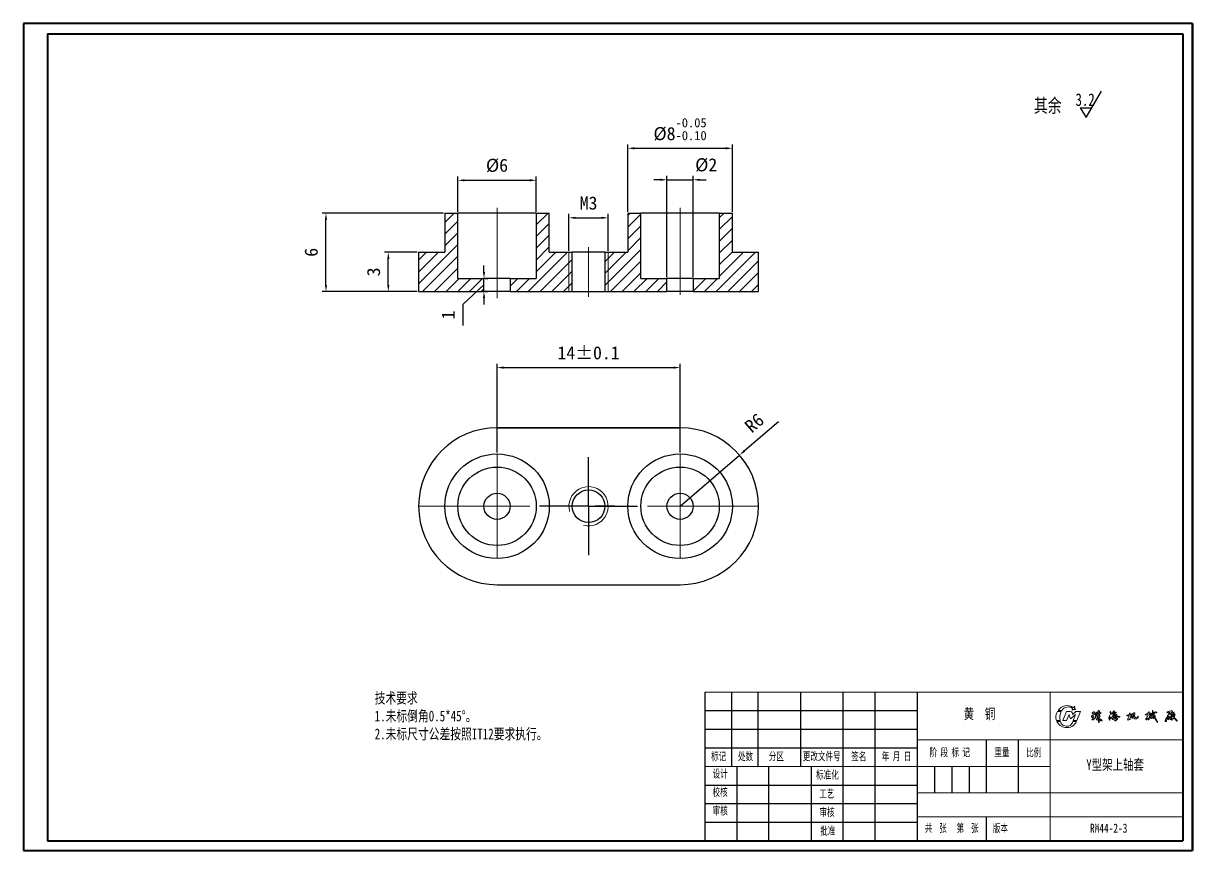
# Model space of a CAD drawing. Header units: millimetres. Extents: x 33 to 1331, y -985 to 193.
# Drawn here: x 1241.2 to 1330.6, y -985.2 to -922 of the extents above; entities that cross this region are included whole.
import ezdxf

# ---------------------------------------------------------------- set-up
doc = ezdxf.new("R2010")
doc.units = ezdxf.units.MM
doc.linetypes.add('ACAD_ISO04W100', pattern=[30, 24, -3, 0, -3])
doc.linetypes.add('CENTERX2', pattern=[20.32, 12.7, -2.54, 2.54, -2.54])
for name, color, linetype in [('10', 7, 'Continuous'), ('5', 7, 'Continuous'), ('9', 7, 'Continuous')]:
    doc.layers.add(name, color=color, linetype=linetype)
doc.layers.add('中心线', color=6, linetype='ACAD_ISO04W100', lineweight=0)
doc.layers.add('尺寸线', color=100, linetype='Continuous', lineweight=5)
doc.styles.add('SLDTEXTSTYLE1', font='TXT', dxfattribs={"width": 0.7, "bigfont": 'bigfont'})
doc.dimstyles.new('ISO-25', dxfattribs={"dimtxt": 2.5, "dimasz": 2.5, "dimexe": 1.25, "dimexo": 0.625, "dimtad": 1, "dimtxsty": 'Standard', "dimcen": 2.5, "dimadec": 0, "dimazin": 0, "dimtfac": 1, "dimtmove": 0, "dimatfit": 3, "dimfxl": 1, "dimarcsym": 0})
pattern_1 = [(45, (1255.98636, -979.7478), (-0.449013, 0.449013), [])]

# ---------------------------------------------------------------- blocks, each defined once
blk = doc.blocks.new('SW_CENTERMARKSYMBOL_2')
at = {"layer": '10', "color": 0}
for p, q in [((0, 12.5), (0, 18.75)), ((0, 0), (0, 12.5)), ((-12.5, 0), (-18.75, 0)), ((0, 0), (-12.5, 0)), ((0, 0), (0, -12.5)), ((0, 0), (12.5, 0)), ((12.5, 0), (18.75, 0)), ((0, -12.5), (0, -18.75))]:
    blk.add_line(p, q, dxfattribs=at)
blk = doc.blocks.new('*D50')
at = {"layer": 'Defpoints', "color": 0, "transparency": 16777216}
for p in [(1280.408, -933.958), (1274.408, -936.466), (1280.408, -936.466)]:
    blk.add_point(p, dxfattribs=at)
at = {"layer": '尺寸线', "color": 0, "lineweight": -2, "transparency": 16777216}
for p, q in [((1274.408, -936.366), (1274.408, -933.658)), ((1280.408, -936.366), (1280.408, -933.658)), ((1274.908, -933.958), (1279.908, -933.958))]:
    blk.add_line(p, q, dxfattribs=at)
at = {"layer": '尺寸线', "color": 0, "transparency": 16777216}
for points in [[(1274.908, -933.875), (1274.908, -934.041), (1274.408, -933.958)], [(1279.908, -933.875), (1279.908, -934.041), (1280.408, -933.958)]]:
    blk.add_solid(points, dxfattribs=at)
at = {"layer": '尺寸线', "color": 0, "transparency": 16777216, "insert": (1277.408, -932.833), "char_height": 1, "attachment_point": 5}
blk.add_mtext('%%C6', dxfattribs=at)
blk = doc.blocks.new('*D52')
at = {"layer": 'Defpoints', "color": 0, "transparency": 16777216}
for p in [(1295.959, -954.976), (1291.408, -958.887)]:
    blk.add_point(p, dxfattribs=at)
at = {"layer": '尺寸线', "color": 0, "lineweight": -2, "transparency": 16777216}
for p, q in [((1298.929, -952.423), (1296.338, -954.65)), ((1291.408, -958.887), (1295.959, -954.976))]:
    blk.add_line(p, q, dxfattribs=at)
at = {"layer": '尺寸线', "color": 0, "transparency": 16777216}
blk.add_solid([(1296.284, -954.587), (1296.392, -954.713), (1295.959, -954.976)], dxfattribs=at)
at = {"layer": '尺寸线', "color": 0, "transparency": 16777216, "insert": (1297.09, -952.52), "char_height": 1, "attachment_point": 5, "rotation": 40.67593}
blk.add_mtext('R6', dxfattribs=at)
blk = doc.blocks.new('*D53')
at = {"layer": 'Defpoints', "color": 0, "transparency": 16777216}
for p in [(1292.408, -933.921), (1290.408, -941.466), (1292.408, -941.466)]:
    blk.add_point(p, dxfattribs=at)
at = {"layer": '尺寸线', "color": 0, "lineweight": -2, "transparency": 16777216}
for p, q in [((1290.408, -941.366), (1290.408, -933.621)), ((1292.408, -941.366), (1292.408, -933.621)), ((1289.908, -933.921), (1289.408, -933.921)), ((1290.408, -933.921), (1292.408, -933.921)), ((1292.908, -933.921), (1293.408, -933.921))]:
    blk.add_line(p, q, dxfattribs=at)
at = {"layer": '尺寸线', "color": 0, "transparency": 16777216}
for points in [[(1289.908, -933.838), (1289.908, -934.004), (1290.408, -933.921)], [(1292.908, -933.838), (1292.908, -934.004), (1292.408, -933.921)]]:
    blk.add_solid(points, dxfattribs=at)
at = {"layer": '尺寸线', "color": 0, "transparency": 16777216, "insert": (1293.408, -932.796), "char_height": 1, "attachment_point": 5}
blk.add_mtext('%%C2', dxfattribs=at)
blk = doc.blocks.new('*D54')
at = {"layer": 'Defpoints', "color": 0, "transparency": 16777216}
for p in [(1295.408, -931.512), (1287.408, -936.466), (1295.408, -936.466)]:
    blk.add_point(p, dxfattribs=at)
at = {"layer": '尺寸线', "color": 0, "lineweight": -2, "transparency": 16777216}
for p, q in [((1287.408, -936.366), (1287.408, -931.212)), ((1287.908, -931.512), (1294.908, -931.512)), ((1295.408, -936.366), (1295.408, -931.212))]:
    blk.add_line(p, q, dxfattribs=at)
at = {"layer": '尺寸线', "color": 0, "transparency": 16777216}
for points in [[(1287.908, -931.428), (1287.908, -931.595), (1287.408, -931.512)], [(1294.908, -931.428), (1294.908, -931.595), (1295.408, -931.512)]]:
    blk.add_solid(points, dxfattribs=at)
at = {"layer": '尺寸线', "color": 0, "transparency": 16777216, "insert": (1291.408, -930.07), "char_height": 1, "attachment_point": 5}
blk.add_mtext('%%C8{\\H0.7x;\\S-0.05^ -0.10;}', dxfattribs=at)
blk = doc.blocks.new('*D55')
at = {"layer": 'Defpoints', "color": 0, "transparency": 16777216}
for p in [(1264.322, -936.466), (1273.408, -936.466), (1271.408, -942.466)]:
    blk.add_point(p, dxfattribs=at)
at = {"layer": '尺寸线', "color": 0, "lineweight": -2, "transparency": 16777216}
for p, q in [((1273.308, -936.466), (1264.022, -936.466)), ((1264.322, -941.966), (1264.322, -936.966)), ((1271.308, -942.466), (1264.022, -942.466))]:
    blk.add_line(p, q, dxfattribs=at)
at = {"layer": '尺寸线', "color": 0, "transparency": 16777216}
for points in [[(1264.238, -936.966), (1264.405, -936.966), (1264.322, -936.466)], [(1264.238, -941.966), (1264.405, -941.966), (1264.322, -942.466)]]:
    blk.add_solid(points, dxfattribs=at)
at = {"layer": '尺寸线', "color": 0, "transparency": 16777216, "insert": (1263.197, -939.466), "char_height": 1, "attachment_point": 5, "rotation": 90}
blk.add_mtext('6', dxfattribs=at)
blk = doc.blocks.new('*D56')
at = {"layer": 'Defpoints', "color": 0, "transparency": 16777216}
for p in [(1269.092, -939.466), (1271.408, -939.466), (1271.408, -942.466)]:
    blk.add_point(p, dxfattribs=at)
at = {"layer": '尺寸线', "color": 0, "lineweight": -2, "transparency": 16777216}
for p, q in [((1271.308, -939.466), (1268.792, -939.466)), ((1269.092, -941.966), (1269.092, -939.966)), ((1271.308, -942.466), (1268.792, -942.466))]:
    blk.add_line(p, q, dxfattribs=at)
at = {"layer": '尺寸线', "color": 0, "transparency": 16777216}
for points in [[(1269.008, -939.966), (1269.175, -939.966), (1269.092, -939.466)], [(1269.008, -941.966), (1269.175, -941.966), (1269.092, -942.466)]]:
    blk.add_solid(points, dxfattribs=at)
at = {"layer": '尺寸线', "color": 0, "transparency": 16777216, "insert": (1267.967, -940.966), "char_height": 1, "attachment_point": 5, "rotation": 90}
blk.add_mtext('3', dxfattribs=at)
blk = doc.blocks.new('*D57')
at = {"layer": 'Defpoints', "color": 0, "transparency": 16777216}
for p in [(1276.408, -941.466), (1276.408, -941.466), (1276.408, -942.466)]:
    blk.add_point(p, dxfattribs=at)
at = {"layer": '尺寸线', "color": 0, "lineweight": -2, "transparency": 16777216}
for p, q in [((1276.408, -940.966), (1276.408, -940.466)), ((1276.408, -942.466), (1276.408, -941.466)), ((1276.408, -942.466), (1276.408, -941.466)), ((1276.508, -941.466), (1276.708, -941.466)), ((1276.408, -941.966), (1274.8, -943.469)), ((1276.508, -942.466), (1276.708, -942.466)), ((1274.8, -943.469), (1274.8, -945.052)), ((1276.408, -942.966), (1276.408, -943.466))]:
    blk.add_line(p, q, dxfattribs=at)
at = {"layer": '尺寸线', "color": 0, "transparency": 16777216}
for points in [[(1276.325, -940.966), (1276.492, -940.966), (1276.408, -941.466)], [(1276.325, -942.966), (1276.492, -942.966), (1276.408, -942.466)]]:
    blk.add_solid(points, dxfattribs=at)
at = {"layer": '尺寸线', "color": 0, "transparency": 16777216, "insert": (1273.675, -944.261), "char_height": 1, "attachment_point": 5, "rotation": 90}
blk.add_mtext('1', dxfattribs=at)
blk = doc.blocks.new('*D58')
at = {"layer": 'Defpoints', "color": 0, "transparency": 16777216}
for p in [(1285.908, -936.83), (1282.908, -939.466), (1285.908, -939.466)]:
    blk.add_point(p, dxfattribs=at)
at = {"layer": '尺寸线', "color": 0, "lineweight": -2, "transparency": 16777216}
for p, q in [((1282.908, -939.366), (1282.908, -936.53)), ((1283.408, -936.83), (1285.408, -936.83)), ((1285.908, -939.366), (1285.908, -936.53))]:
    blk.add_line(p, q, dxfattribs=at)
at = {"layer": '尺寸线', "color": 0, "transparency": 16777216}
for points in [[(1283.408, -936.746), (1283.408, -936.913), (1282.908, -936.83)], [(1285.408, -936.746), (1285.408, -936.913), (1285.908, -936.83)]]:
    blk.add_solid(points, dxfattribs=at)
at = {"layer": '尺寸线', "color": 0, "transparency": 16777216, "insert": (1284.408, -935.705), "char_height": 1, "attachment_point": 5}
blk.add_mtext('M3', dxfattribs=at)
blk = doc.blocks.new('*D59')
at = {"layer": 'Defpoints', "color": 0, "transparency": 16777216}
for p in [(1291.408, -948.285), (1277.408, -954.887), (1291.408, -954.887)]:
    blk.add_point(p, dxfattribs=at)
at = {"layer": '尺寸线', "color": 0, "lineweight": -2, "transparency": 16777216}
for p, q in [((1277.408, -954.787), (1277.408, -947.985)), ((1291.408, -954.787), (1291.408, -947.985)), ((1277.908, -948.285), (1290.908, -948.285))]:
    blk.add_line(p, q, dxfattribs=at)
at = {"layer": '尺寸线', "color": 0, "transparency": 16777216}
for points in [[(1277.908, -948.201), (1277.908, -948.368), (1277.408, -948.285)], [(1290.908, -948.201), (1290.908, -948.368), (1291.408, -948.285)]]:
    blk.add_solid(points, dxfattribs=at)
at = {"layer": '尺寸线', "color": 0, "transparency": 16777216, "insert": (1284.408, -947.16), "char_height": 1, "attachment_point": 5}
blk.add_mtext('14%%P0.1', dxfattribs=at)

msp = doc.modelspace()

# ---------------------------------------------------------------- hatches: boundary and pattern name
at = {"layer": '10', "linetype": 'Continuous', "lineweight": 18}
h = msp.add_hatch(dxfattribs=at)
h.set_pattern_fill('ANSI31', color=256, scale=0.2, style=0)
h.set_pattern_definition(pattern_1)
h.paths.add_polyline_path([(1273.408, -939.466), (1271.408, -939.466), (1271.408, -942.466), (1276.408, -942.466), (1276.408, -941.466), (1274.408, -941.466), (1274.408, -936.466), (1273.408, -936.466)], flags=0)
h = msp.add_hatch(dxfattribs=at)
h.set_pattern_fill('ANSI31', color=256, scale=0.2, style=0)
h.set_pattern_definition(pattern_1)
h.paths.add_polyline_path([(1278.408, -942.466), (1283.158, -942.466), (1283.158, -939.466), (1281.408, -939.466), (1281.408, -936.466), (1280.408, -936.466), (1280.408, -941.466), (1278.408, -941.466)], flags=0)
h = msp.add_hatch(dxfattribs=at)
h.set_pattern_fill('ANSI31', color=256, scale=0.2, style=0)
h.set_pattern_definition(pattern_1)
h.paths.add_polyline_path([(1287.408, -939.466), (1285.658, -939.466), (1285.658, -942.466), (1290.408, -942.466), (1290.408, -941.466), (1288.408, -941.466), (1288.408, -936.466), (1287.408, -936.466)], flags=0)
h = msp.add_hatch(dxfattribs=at)
h.set_pattern_fill('ANSI31', color=256, scale=0.2, style=0)
h.set_pattern_definition(pattern_1)
h.paths.add_polyline_path([(1292.408, -942.466), (1297.408, -942.466), (1297.408, -939.466), (1295.408, -939.466), (1295.408, -936.466), (1294.408, -936.466), (1294.408, -941.466), (1292.408, -941.466)], flags=0)

# ---------------------------------------------------------------- linework, layer by layer
for p, q in [((1322.462, -929.167), (1323.648, -927.151)), ((1322.015, -928.407), (1322.462, -929.167)), ((1322.015, -928.407), (1322.909, -928.407))]:
    msp.add_line(p, q)
at = {"color": 7, "linetype": 'Continuous', "lineweight": 25}
for p, q in [((1273.408, -936.466), (1273.408, -939.466)), ((1273.408, -936.466), (1274.408, -936.466)), ((1274.408, -941.466), (1274.408, -936.466)), ((1280.408, -936.466), (1274.408, -936.466)), ((1280.408, -936.466), (1280.408, -941.466)), ((1280.408, -936.466), (1281.408, -936.466)), ((1281.408, -939.466), (1281.408, -936.466)), ((1287.408, -936.466), (1287.408, -939.466)), ((1287.408, -936.466), (1288.408, -936.466)), ((1288.408, -941.466), (1288.408, -936.466)), ((1294.408, -936.466), (1288.408, -936.466)), ((1294.408, -936.466), (1294.408, -941.466)), ((1294.408, -936.466), (1295.408, -936.466)), ((1295.408, -939.466), (1295.408, -936.466)), ((1271.408, -939.466), (1271.408, -942.466)), ((1271.408, -939.466), (1273.408, -939.466)), ((1281.408, -939.466), (1283.158, -939.466)), ((1285.658, -939.466), (1283.158, -939.466)), ((1283.158, -942.466), (1283.158, -939.466)), ((1285.658, -939.466), (1285.658, -942.466)), ((1285.658, -939.466), (1287.408, -939.466)), ((1295.408, -939.466), (1297.408, -939.466)), ((1297.408, -942.466), (1297.408, -939.466)), ((1274.408, -941.466), (1276.408, -941.466)), ((1276.408, -942.466), (1276.408, -941.466)), ((1278.408, -941.466), (1276.408, -941.466)), ((1278.408, -941.466), (1278.408, -942.466)), ((1278.408, -941.466), (1280.408, -941.466)), ((1288.408, -941.466), (1290.408, -941.466)), ((1290.408, -942.466), (1290.408, -941.466)), ((1292.408, -941.466), (1290.408, -941.466)), ((1292.408, -941.466), (1292.408, -942.466)), ((1292.408, -941.466), (1294.408, -941.466)), ((1271.408, -942.466), (1276.408, -942.466)), ((1278.408, -942.466), (1276.408, -942.466)), ((1278.408, -942.466), (1283.158, -942.466)), ((1283.158, -942.466), (1285.658, -942.466)), ((1285.658, -942.466), (1290.408, -942.466)), ((1292.408, -942.466), (1290.408, -942.466)), ((1292.408, -942.466), (1297.408, -942.466)), ((1291.408, -952.887), (1277.408, -952.887)), ((1277.408, -964.887), (1291.408, -964.887))]:
    msp.add_line(p, q, dxfattribs=at)
at = {"color": 7, "linetype": 'Continuous', "lineweight": 18}
for p, q in [((1282.908, -942.466), (1282.908, -939.466)), ((1282.908, -942.466), (1282.908, -939.466)), ((1282.908, -942.466), (1282.908, -939.466)), ((1285.908, -942.466), (1285.908, -939.466)), ((1285.908, -942.466), (1285.908, -939.466)), ((1285.908, -942.466), (1285.908, -939.466))]:
    msp.add_line(p, q, dxfattribs=at)
at = {"color": 7, "linetype": 'Continuous'}
for p, q in [((1277.408, -952.887), (1291.408, -952.887)), ((1277.408, -964.887), (1291.408, -964.887))]:
    msp.add_line(p, q, dxfattribs=at)
at = {"color": 7, "linetype": 'Continuous', "lineweight": 25}
for centre, radius in [((1277.408, -958.887), 4), ((1291.408, -958.887), 4), ((1277.408, -958.887), 3), ((1291.408, -958.887), 3), ((1284.408, -958.887), 1.25), ((1277.408, -958.887), 1), ((1291.408, -958.887), 1)]:
    msp.add_circle(centre, radius, dxfattribs=at)
at = {"color": 7, "linetype": 'Continuous'}
for centre, start, end in [((1277.408, -958.887), 90, 270), ((1291.408, -958.887), 270, 90)]:
    msp.add_arc(centre, 6, start, end, dxfattribs=at)
at = {"color": 7, "linetype": 'Continuous', "lineweight": 25}
for centre, start, end in [((1277.408, -958.887), 90, 270), ((1291.408, -958.887), 270, 90)]:
    msp.add_arc(centre, 6, start, end, dxfattribs=at)
at = {"color": 7, "linetype": 'Continuous', "lineweight": 18}
msp.add_arc((1284.408, -958.887), 1.5, 255, 195, dxfattribs=at)
msp.add_arc((1284.408, -958.887), 1.5, 255, 195, dxfattribs=at)
msp.add_arc((1284.408, -958.887), 1.5, 255, 195, dxfattribs=at)
at = {"color": 7, "linetype": 'Continuous'}
msp.add_point((1284.408, -958.887), dxfattribs=at)
at = {"layer": '10', "linetype": 'CENTERX2', "lineweight": 18}
msp.add_line((1284.408, -939.066), (1284.408, -942.866), dxfattribs=at)
at = {"layer": '10', "color": 0}
msp.add_line((1286.408, -958.887), (1284.908, -958.887), dxfattribs=at)
at = {"layer": '10', "color": 7, "lineweight": 15}
for p, q in [((1319.707, -973.095), (1319.707, -978.782)), ((1309.552, -976.751), (1329.862, -976.751)), ((1293.304, -978.782), (1319.707, -978.782)), ((1319.707, -978.782), (1319.707, -984.469)), ((1309.552, -980.813), (1329.862, -980.813)), ((1309.552, -982.645), (1329.862, -982.645))]:
    msp.add_line(p, q, dxfattribs=at)
at = {"layer": '5', "color": 7, "lineweight": 15}
for p, q in [((1293.304, -973.095), (1329.862, -973.095)), ((1293.304, -973.095), (1329.862, -973.095)), ((1320.276, -974.576), (1320.571, -974.576)), ((1320.606, -974.507), (1320.321, -974.507)), ((1320.688, -975.266), (1320.971, -974.579)), ((1320.971, -974.579), (1321.26, -974.579)), ((1321.164, -974.812), (1320.972, -975.266)), ((1321.246, -975.122), (1321.164, -974.812)), ((1321.649, -974.821), (1321.307, -975.122)), ((1321.373, -974.373), (1321.437, -974.33)), ((1321.453, -974.378), (1321.374, -974.378)), ((1321.395, -974.671), (1321.433, -974.805)), ((1321.409, -974.489), (1321.453, -974.378)), ((1321.493, -974.399), (1321.414, -974.492)), ((1321.433, -974.805), (1321.626, -974.625)), ((1321.459, -974.285), (1321.467, -974.224)), ((1321.469, -975.268), (1321.649, -974.821)), ((1321.48, -974.222), (1321.515, -974.28)), ((1321.529, -974.461), (1321.493, -974.399)), ((1321.515, -974.28), (1321.601, -974.172)), ((1321.543, -974.394), (1321.542, -974.458)), ((1321.636, -974.426), (1321.543, -974.394)), ((1321.606, -974.175), (1321.553, -974.298)), ((1321.553, -974.298), (1321.622, -974.3)), ((1321.623, -974.305), (1321.572, -974.344)), ((1321.572, -974.344), (1321.643, -974.415)), ((1321.753, -974.579), (1322.039, -974.579)), ((1322.039, -974.579), (1321.754, -975.268)), ((1323.031, -974.856), (1323.049, -974.845)), ((1323.058, -974.761), (1323.041, -974.751)), ((1323.16, -974.842), (1323.179, -974.844)), ((1323.306, -974.722), (1323.314, -974.739)), ((1323.444, -974.761), (1323.426, -974.753)), ((1323.528, -974.737), (1323.51, -974.745)), ((1324.302, -974.582), (1324.319, -974.573)), ((1324.319, -974.573), (1324.337, -974.582)), ((1324.557, -974.629), (1324.554, -974.65)), ((1324.59, -974.602), (1324.557, -974.629)), ((1324.573, -974.525), (1324.593, -974.529)), ((1324.611, -974.809), (1324.58, -974.93)), ((1324.602, -974.748), (1324.596, -974.733)), ((1324.611, -974.889), (1324.623, -974.835)), ((1325.779, -974.729), (1325.785, -974.708)), ((1325.785, -974.708), (1325.806, -974.708)), ((1325.881, -974.825), (1325.898, -974.843)), ((1325.943, -974.796), (1325.939, -974.818)), ((1326.038, -974.848), (1326.049, -974.829)), ((1326.081, -974.797), (1326.096, -974.807)), ((1327.212, -974.694), (1327.214, -974.648)), ((1327.31, -974.834), (1327.328, -974.841)), ((1327.363, -974.711), (1327.363, -974.73)), ((1327.428, -974.822), (1327.374, -974.879)), ((1327.422, -974.892), (1327.453, -974.859)), ((1327.536, -974.77), (1327.483, -974.786)), ((1327.531, -974.813), (1327.559, -974.809)), ((1327.534, -974.885), (1327.534, -974.868)), ((1327.536, -974.517), (1327.542, -974.5)), ((1327.546, -974.537), (1327.536, -974.517)), ((1327.64, -974.753), (1327.536, -974.77)), ((1327.555, -974.604), (1327.546, -974.537)), ((1327.564, -974.809), (1327.582, -974.826)), ((1327.606, -974.873), (1327.628, -974.867)), ((1327.614, -974.669), (1327.629, -974.683)), ((1327.752, -974.6), (1327.743, -974.621)), ((1327.743, -974.621), (1327.759, -974.639)), ((1327.877, -974.655), (1327.869, -974.632)), ((1328.866, -974.819), (1328.886, -974.822)), ((1329.141, -974.78), (1329.132, -974.803)), ((1329.132, -974.803), (1329.14, -974.818)), ((1329.181, -974.644), (1329.195, -974.662)), ((1329.267, -974.786), (1329.282, -974.803)), ((1320.49, -975.266), (1320.198, -975.267)), ((1320.239, -975.342), (1320.502, -975.342)), ((1320.972, -975.266), (1320.688, -975.266)), ((1321.307, -975.122), (1321.246, -975.122)), ((1321.448, -975.342), (1321.736, -975.342)), ((1321.754, -975.268), (1321.469, -975.268)), ((1322.915, -975.225), (1322.921, -975.207)), ((1322.981, -974.979), (1322.973, -974.99)), ((1323.01, -975.026), (1322.997, -975.067)), ((1323.007, -975.094), (1323.04, -974.996)), ((1323.164, -975.035), (1323.177, -975.02)), ((1323.177, -975.02), (1323.198, -975.022)), ((1323.27, -975.226), (1323.256, -975.211)), ((1323.278, -974.978), (1323.277, -974.959)), ((1323.297, -974.985), (1323.278, -974.978)), ((1323.403, -974.997), (1323.391, -974.984)), ((1323.395, -975.129), (1323.4, -975.216)), ((1323.408, -975.107), (1323.407, -975.092)), ((1323.414, -975.258), (1323.408, -975.107)), ((1323.429, -975.415), (1323.419, -975.399)), ((1323.468, -975.392), (1323.467, -975.41)), ((1323.684, -975.274), (1323.676, -975.289)), ((1324.258, -974.895), (1324.272, -974.886)), ((1324.276, -975.257), (1324.259, -975.254)), ((1324.275, -975.12), (1324.273, -975.14)), ((1324.292, -975.109), (1324.275, -975.12)), ((1324.288, -975.241), (1324.276, -975.257)), ((1324.442, -975.096), (1324.43, -975.083)), ((1324.442, -975.117), (1324.442, -975.096)), ((1324.568, -974.944), (1324.574, -974.952)), ((1324.592, -975.094), (1324.603, -975.079)), ((1324.609, -975.036), (1324.623, -975.027)), ((1324.647, -974.879), (1324.623, -974.896)), ((1324.633, -974.903), (1324.645, -974.894)), ((1324.653, -974.893), (1324.662, -974.9)), ((1324.656, -975.282), (1324.656, -975.264)), ((1324.732, -974.947), (1324.726, -974.991)), ((1324.739, -975.017), (1324.751, -974.92)), ((1324.799, -975.205), (1324.782, -975.211)), ((1324.867, -975.176), (1324.86, -975.195)), ((1324.871, -975.123), (1324.88, -975.138)), ((1325.049, -974.994), (1325.047, -975.015)), ((1325.593, -974.908), (1325.582, -974.897)), ((1325.694, -974.908), (1325.668, -974.921)), ((1325.694, -975.239), (1325.677, -975.244)), ((1325.757, -974.905), (1325.74, -974.895)), ((1325.772, -975.169), (1325.753, -975.168)), ((1325.761, -974.93), (1325.757, -974.905)), ((1325.776, -975.195), (1325.772, -975.169)), ((1325.819, -975.205), (1325.8, -975.216)), ((1325.974, -975.101), (1325.996, -975.103)), ((1327.101, -975.212), (1327.085, -975.228)), ((1327.213, -975.124), (1327.21, -975.103)), ((1327.253, -975.218), (1327.241, -975.233)), ((1327.341, -974.909), (1327.326, -974.913)), ((1327.41, -975.07), (1327.392, -975.059)), ((1327.432, -975.121), (1327.412, -975.117)), ((1327.537, -975.004), (1327.532, -974.984)), ((1327.561, -975.062), (1327.544, -975.072)), ((1327.595, -975.025), (1327.561, -975.062)), ((1327.585, -975.07), (1327.619, -975.063)), ((1327.608, -974.964), (1327.604, -974.968)), ((1327.692, -974.933), (1327.695, -974.955)), ((1327.695, -974.955), (1327.714, -974.972)), ((1327.729, -974.913), (1327.748, -974.918)), ((1327.753, -975.022), (1327.742, -975.04)), ((1327.933, -975.409), (1327.913, -975.414)), ((1328.829, -974.958), (1328.823, -974.942)), ((1328.825, -975.104), (1328.829, -975.083)), ((1328.853, -975.138), (1328.825, -975.104)), ((1328.938, -975.138), (1328.921, -975.152)), ((1328.964, -974.893), (1328.955, -974.917)), ((1329.111, -974.893), (1329.09, -974.892))]:
    msp.add_line(p, q, dxfattribs=at)
for centre, radius, start, end in [((1320.962, -975.003), 0.808, 148.10678, 199.0712), ((1320.993, -974.926), 0.792, 53.99854, 148.11308), ((1321.444, -975.027), 0.983, 152.64769, 194.03749), ((1321.108, -974.824), 0.594, 56.30183, 147.72417), ((1321.269, -974.711), 0.132, 17.84837, 94.25997), ((1321.374, -974.376), 0.00281, 123.59808, 270), ((1321.411, -974.49), 0.00281, 158.25924, 319.48501), ((1321.474, -974.225), 0.00703, 30.5695, 172.24527), ((1321.535, -974.458), 0.00703, 210.0475, 359.33925), ((1321.604, -974.174), 0.00281, 336.84757, 141.15035), ((1321.622, -974.303), 0.00281, 306.89987, 88.42974), ((1321.769, -974.823), 0.244, 93.88116, 125.93911), ((1321.638, -974.42), 0.00703, 250.62338, 44.9943), ((1322.773, -974.586), 0.35, 293.74076, 304.37866), ((1322.984, -974.74), 0.0594, 115.88205, 173.9154), ((1322.976, -974.66), 0.0899, 235.55963, 273.09561), ((1322.985, -974.688), 0.0271, 90.16643, 177.15274), ((1323.04, -974.983), 0.128, 94.00789, 122.49705), ((1323.014, -974.629), 0.125, 254.45682, 282.35154), ((1323.04, -974.697), 0.0663, 95.00357, 146.77594), ((1323.069, -974.661), 0.0456, 40.56591, 139.98771), ((1322.94, -974.806), 0.115, 340.21454, 1.49825), ((1322.962, -974.776), 0.0968, 343.75878, 9.03261), ((1322.979, -974.883), 0.281, 55.36323, 63.54781), ((1323.34, -974.564), 0.22, 203.40216, 213.911), ((1323.316, -974.771), 0.171, 170.36434, 204.19773), ((1323.078, -974.701), 0.0813, 328.87571, 9.96208), ((1323.078, -974.789), 0.115, 331.4243, 351.08691), ((1323.243, -974.827), 0.0553, 117.42123, 158.79048), ((1323.255, -974.919), 0.0656, 90.76751, 143.3679), ((1323.27, -974.787), 0.0529, 126.9119, 170.0414), ((1322.985, -974.624), 0.281, 334.47962, 342.72974), ((1323.448, -974.81), 0.221, 131.13318, 152.18921), ((1323.188, -974.707), 0.16, 294.24208, 316.26159), ((1323.337, -974.649), 0.0345, 71.26752, 170.74483), ((1323.51, -975.022), 0.291, 127.31067, 135.32762), ((1323.422, -974.753), 0.12, 145.51709, 164.82413), ((1323.379, -974.863), 0.14, 93.20974, 117.52757), ((1323.142, -974.541), 0.231, 321.3255, 331.19696), ((1323.298, -974.693), 0.104, 290.38055, 312.91964), ((1323.324, -974.632), 0.0292, 316.66988, 32.3132), ((1323.376, -974.689), 0.0807, 264.95169, 308.03305), ((1323.417, -974.785), 0.0769, 81.92744, 126.67163), ((1323.414, -974.518), 0.0262, 66.69586, 147.69693), ((1323.386, -974.545), 0.0408, 25.63936, 82.80869), ((1323.228, -974.645), 0.228, 356.13915, 31.29985), ((1323.421, -974.571), 0.0768, 12.6009, 87.89792), ((1323.414, -974.668), 0.0424, 288.53917, 10.41098), ((1324.68, -975.051), 1.26, 169.54971, 172.32807), ((1323.256, -974.782), 0.189, 347.61238, 6.50537), ((1323.579, -974.877), 0.089, 159.46151, 185.23184), ((1323.367, -974.619), 0.145, 346.7386, 26.84101), ((1323.814, -974.861), 0.318, 166.56195, 177.22767), ((1323.615, -974.781), 0.111, 161.24927, 183.02782), ((1323.556, -974.662), 0.0489, 169.41921, 216.93768), ((1323.547, -974.566), 0.128, 256.37479, 283.87397), ((1323.539, -974.621), 0.116, 264.49128, 284.4301), ((1323.087, -974.034), 0.849, 304.54577, 308.42677), ((1323.586, -974.736), 0.0458, 52.06811, 100.59966), ((1324.392, -974.617), 0.0962, 159.05098, 196.84599), ((1324.591, -974.636), 0.292, 181.72603, 206.7303), ((1324.885, -974.572), 0.588, 199.4082, 203.32193), ((1324.374, -974.582), 0.0375, 179.85433, 247.00262), ((1324.295, -974.712), 0.105, 298.71089, 345.13535), ((1324.203, -974.71), 0.182, 4.16649, 30.95386), ((1324.654, -974.648), 0.273, 190.29648, 199.45662), ((1324.686, -974.777), 0.222, 144.34957, 170.68907), ((1324.133, -974.86), 0.354, 13.13159, 19.52313), ((1324.502, -974.756), 0.0331, 224.4428, 331.22424), ((1323.249, -973.944), 1.44, 330.76649, 333.99261), ((1324.568, -974.784), 0.0395, 102.74047, 162.33987), ((1324.417, -974.828), 0.13, 330.18511, 347.99972), ((1323.499, -973.935), 1.225, 328.44852, 331.21479), ((1324.982, -975.08), 0.493, 143.38742, 152.8231), ((1324.585, -974.598), 0.0597, 239.46341, 298.59173), ((1324.589, -974.771), 0.0389, 78.85274, 139.1547), ((1324.349, -974.672), 0.264, 334.36531, 343.16404), ((1324.551, -974.555), 0.0604, 309.16772, 348.94294), ((1324.199, -974.731), 0.443, 21.79876, 27.21515), ((1324.74, -974.876), 0.145, 135.77568, 152.49696), ((1324.616, -974.59), 0.0605, 267.65225, 307.84646), ((1324.65, -974.853), 0.0324, 132.13492, 147.01586), ((1324.659, -974.86), 0.0435, 87.96358, 135.13708), ((1325.119, -975.033), 0.548, 145.28134, 151.83317), ((1324.62, -974.833), 0.0538, 300.7695, 314.15184), ((1324.71, -974.848), 0.217, 94.04097, 105.21873), ((1324.767, -975.065), 0.223, 110.46738, 119.5821), ((1324.538, -974.558), 0.286, 295.31345, 303.35768), ((1324.65, -974.674), 0.0504, 291.27437, 335.76256), ((1324.716, -974.883), 0.0377, 358.35224, 134.77651), ((1324.801, -975.019), 0.403, 99.23738, 105.30645), ((1324.711, -974.602), 0.0939, 261.14893, 286.60528), ((1324.728, -974.853), 0.0653, 48.73299, 120.01574), ((1324.733, -974.662), 0.0403, 29.98959, 85.48529), ((1324.647, -974.602), 0.128, 315.36404, 341.91805), ((1324.729, -974.891), 0.0967, 28.24187, 64.4197), ((1324.794, -974.871), 0.0325, 338.24435, 50.47087), ((1325.611, -974.902), 0.0295, 88.61056, 171.00204), ((1325.43, -974.073), 0.82, 282.75949, 289.69337), ((1325.698, -974.759), 0.0861, 275.53426, 19.80089), ((1325.705, -974.803), 0.138, 8.57633, 43.3212), ((1325.899, -974.77), 0.0582, 192.53939, 251.94565), ((1325.829, -974.845), 0.0699, 324.71284, 1.10896), ((1325.691, -974.877), 0.255, 353.22326, 13.37655), ((1326.023, -974.903), 0.133, 97.62492, 126.71996), ((1325.98, -974.708), 0.0677, 291.38328, 329.59079), ((1324.815, -974.685), 1.233, 348.24412, 352.41924), ((1325.886, -974.499), 0.287, 302.1333, 311.08782), ((1325.904, -974.654), 0.227, 309.7516, 321.08318), ((1326.473, -975.291), 0.701, 121.01497, 124.68213), ((1325.651, -974.896), 0.453, 359.98446, 11.3371), ((1326.152, -974.719), 0.0485, 345.38413, 144.80873), ((1326.908, -974.876), 0.73, 171.97534, 186.07816), ((1325.994, -974.686), 0.21, 335.38476, 347.64566), ((1327.028, -974.81), 0.0337, 164.68104, 236.53228), ((1326.818, -974.074), 0.748, 283.75338, 299.43994), ((1327.057, -974.737), 0.111, 244.58666, 279.90362), ((1327.1, -974.648), 0.201, 263.10676, 289.05182), ((1327.908, -975.338), 0.841, 146.00988, 153.76073), ((1327.16, -974.744), 0.0932, 273.57476, 301.33654), ((1327.163, -974.68), 0.0507, 295.73802, 343.67734), ((1327.171, -974.848), 0.0442, 333.32896, 33.04183), ((1327.27, -974.682), 0.0662, 92.38317, 148.90354), ((1327.233, -974.683), 0.0753, 29.05936, 62.6982), ((1327.163, -974.847), 0.242, 34.18843, 55.84857), ((1327.377, -974.802), 0.0742, 136.29963, 205.60617), ((1327.311, -974.682), 0.0708, 280.30258, 317.03011), ((1327.38, -974.852), 0.0533, 120.06604, 168.66267), ((1327.452, -974.862), 0.114, 117.32381, 150.67009), ((1327.449, -974.779), 0.0523, 85.12581, 159.15713), ((1327.471, -974.861), 0.0586, 101.59953, 138.47708), ((1327.384, -974.462), 0.274, 284.62522, 298.58625), ((1327.459, -974.865), 0.00824, 50.34535, 136.79223), ((1327.452, -974.784), 0.0215, 291.61523, 331.22067), ((1327.621, -974.708), 0.218, 223.91936, 233.06684), ((1327.491, -974.812), 0.0268, 106.57999, 138.65368), ((1327.506, -974.592), 0.111, 274.63376, 297.53629), ((1327.574, -974.834), 0.0518, 162.39629, 220.38071), ((1327.532, -974.821), 0.00824, 98.9286, 162.02323), ((1327.552, -974.528), 0.03, 21.32184, 108.17619), ((1328.091, -974.554), 0.538, 185.35467, 190.09043), ((1327.525, -974.666), 0.0404, 323.57903, 26.99106), ((1327.56, -974.817), 0.00824, 63.95188, 98.9286), ((1327.446, -974.594), 0.155, 356.92747, 29.94288), ((1327.647, -974.823), 0.0656, 183.43577, 230.57471), ((1327.921, -974.57), 0.322, 185.74219, 197.75807), ((1327.657, -974.863), 0.0608, 84.32528, 129.54923), ((1327.475, -974.87), 0.153, 1.34784, 20.86675), ((1327.608, -974.558), 0.127, 279.60894, 299.35701), ((1327.623, -974.633), 0.122, 278.36914, 309.82239), ((1327.399, -974.886), 0.277, 358.63909, 17.65342), ((1327.683, -974.723), 0.0558, 35.28434, 103.784), ((1328.423, -975.278), 0.91, 139.74669, 142.61696), ((1327.769, -974.769), 0.169, 53.71884, 95.69989), ((1327.884, -974.519), 0.173, 224.06332, 255.8517), ((1327.82, -974.628), 0.0631, 289.88514, 334.75238), ((1329.792, -975.602), 1.295, 144.39322, 156.18351), ((1328.946, -975.097), 0.548, 103.38514, 121.96981), ((1328.716, -974.595), 0.0711, 211.526, 265.05364), ((1328.763, -974.545), 0.131, 246.3551, 266.49125), ((1329.806, -975.495), 1.248, 142.57197, 148.72607), ((1328.832, -974.858), 0.197, 93.92541, 113.05638), ((1328.642, -974.63), 0.203, 328.24474, 340.39086), ((1328.835, -974.709), 0.0512, 57.68166, 109.54099), ((1328.949, -974.934), 0.392, 86.6853, 109.38389), ((1329.065, -974.883), 0.297, 133.02447, 141.47338), ((1328.896, -974.816), 0.0306, 103.22258, 185.78051), ((1329.038, -974.862), 0.157, 142.55764, 165.52461), ((1328.978, -974.807), 0.0909, 124.03824, 166.83196), ((1328.839, -974.906), 0.159, 45.42807, 61.96929), ((1329.179, -974.951), 0.335, 127.55775, 138.95119), ((1328.961, -974.762), 0.0329, 250.82895, 328.87951), ((1328.945, -974.823), 0.073, 284.86175, 320.05275), ((1328.987, -974.682), 0.141, 59.89747, 96.25219), ((1328.912, -974.525), 0.173, 291.36547, 320.75735), ((1329.017, -974.844), 0.0705, 57.89123, 112.61628), ((1328.945, -974.769), 0.116, 298.95203, 321.00139), ((1329.017, -974.804), 0.0414, 295.25267, 27.83355), ((1329.029, -974.594), 0.0442, 292.93388, 49.26034), ((1329.13, -974.856), 0.0534, 173.56539, 221.70524), ((1329.541, -974.94), 0.473, 158.37591, 169.09229), ((1329.216, -974.782), 0.116, 149.67755, 171.63458), ((1329.153, -974.937), 0.0606, 72.4547, 132.90662), ((1329.177, -974.727), 0.0605, 134.76416, 177.12423), ((1329.184, -974.696), 0.0519, 93.49946, 166.2315), ((1329.233, -975.035), 0.236, 102.49944, 113.25453), ((1328.861, -974.647), 0.31, 334.51803, 342.68356), ((1329.047, -974.638), 0.149, 317.14152, 350.82555), ((1329.22, -974.853), 0.0615, 86.97612, 128.36632), ((1329.334, -974.903), 0.118, 149.89594, 192.59769), ((1329.251, -974.838), 0.0541, 73.34155, 120.35971), ((1329.221, -974.78), 0.0653, 280.20216, 339.20847), ((1320.968, -975.013), 0.8, 204.25819, 263.22268), ((1320.906, -975.285), 0.408, 188.07778, 239.36943), ((1320.991, -975.035), 0.668, 243.98588, 292.70965), ((1321.003, -975.015), 0.803, 260.74299, 335.98713), ((1320.778, -975.13), 0.703, 312.06403, 342.41098), ((1322.937, -974.964), 0.0612, 111.73471, 250.43201), ((1322.97, -974.915), 0.316, 259.91518, 270.87813), ((1322.829, -975.204), 0.202, 52.03613, 64.44068), ((1323.488, -975.617), 0.7, 135.77997, 144.14487), ((1323.222, -974.75), 0.398, 227.57647, 233.63482), ((1322.996, -974.993), 0.0238, 171.39316, 285.58996), ((1322.969, -975.152), 0.0787, 274.20871, 318.69402), ((1322.999, -974.988), 0.0205, 67.96471, 152.63215), ((1322.99, -975.065), 0.00757, 236.67345, 342.78491), ((1322.919, -975.067), 0.0924, 317.34984, 342.87309), ((1323.003, -975.024), 0.00757, 342.78491, 91.18323), ((1322.978, -974.859), 0.114, 284.42988, 294.48738), ((1323.026, -974.973), 0.0103, 338.4925, 93.47325), ((1323.271, -975.387), 0.304, 123.39982, 142.88236), ((1323.02, -974.991), 0.021, 345.40153, 40.67624), ((1322.784, -974.595), 0.626, 300.69424, 306.31765), ((1323.047, -974.975), 0.115, 317.22654, 337.38014), ((1323.136, -975.022), 0.0312, 262.75607, 335.03996), ((1323.084, -974.963), 0.0898, 321.28638, 0.14287), ((1323.321, -975.264), 0.234, 125.14715, 135.17814), ((1323.209, -974.955), 0.0361, 96.06335, 192.77441), ((1323.172, -975.043), 0.0333, 295.09104, 39.4683), ((1323.164, -974.902), 0.0444, 338.26911, 30.74864), ((1323.055, -975.148), 0.211, 342.7667, 353.93769), ((1323.298, -975.183), 0.0357, 96.00648, 160.44021), ((1323.328, -974.978), 0.255, 256.86891, 284.61724), ((1323.348, -975.041), 0.108, 99.81165, 131.03223), ((1323.013, -974.87), 0.394, 315.43317, 324.4382), ((1323.343, -974.916), 0.0831, 235.83347, 305.07277), ((1323.356, -974.96), 0.0379, 72.56929, 135.4047), ((1324.588, -976.122), 1.617, 138.66815, 140.81882), ((1323.371, -974.86), 0.0646, 267.43343, 338.97668), ((1323.304, -974.982), 0.0998, 314.20692, 351.58046), ((1323.36, -975.095), 0.0262, 312.80177, 359.72413), ((1323.387, -975.112), 0.00955, 191.77564, 274.76943), ((1323.397, -975.098), 0.0115, 30.37273, 163.99607), ((1323.387, -975.129), 0.00757, 3.57579, 82.82114), ((1323.393, -975.217), 0.00757, 264.40984, 3.57579), ((1322.7, -975.351), 0.72, 356.16, 7.45446), ((1323.436, -975.321), 0.0945, 265.92367, 288.99747), ((1323.576, -975.285), 0.119, 152.93266, 192.2151), ((1323.52, -975.36), 0.0613, 170.8204, 210.91739), ((1323.288, -975.331), 0.173, 353.48882, 6.8611), ((1323.484, -975.269), 0.0404, 53.29979, 111.01202), ((1323.601, -975.082), 0.128, 166.95309, 194.40932), ((1323.002, -974.844), 0.519, 336.20184, 340.66322), ((1323.669, -974.858), 0.32, 233.13321, 244.16571), ((1323.634, -974.762), 0.188, 220.65354, 233.05021), ((1323.531, -975.009), 0.0404, 130.87673, 189.16745), ((1323.483, -974.931), 0.0528, 294.8967, 339.12946), ((1323.476, -975.389), 0.156, 40.42099, 78.10447), ((1323.075, -975.073), 0.473, 15.08818, 19.81229), ((1323.247, -975.642), 0.572, 40.12015, 60.26806), ((1323.636, -975.242), 0.062, 227.82776, 309.58112), ((1324.32, -975.066), 0.104, 172.67696, 206.24608), ((1323.808, -974.946), 0.423, 345.35926, 353.68154), ((1324.912, -975.03), 0.69, 186.8083, 198.94544), ((1324.369, -975.027), 0.145, 150.43685, 166.48195), ((1323.992, -974.86), 0.269, 339.33731, 352.68595), ((1324.358, -975.01), 0.0996, 165.44538, 199.15041), ((1324.142, -974.922), 0.135, 332.22312, 15.46446), ((1324.098, -974.15), 0.908, 280.54822, 288.24676), ((1324.062, -975.223), 0.227, 355.24294, 21.39194), ((1324.259, -974.635), 0.475, 273.97991, 278.85581), ((1324.412, -975.236), 0.154, 83.52515, 121.48032), ((1324.348, -974.781), 0.234, 278.35182, 308.34024), ((1324.499, -975.124), 0.0573, 172.86773, 253.42089), ((1324.349, -975.753), 0.59, 70.91261, 76.87081), ((1324.42, -974.909), 0.0916, 322.56195, 347.73017), ((1324.678, -974.998), 0.182, 144.60088, 157.4718), ((1324.551, -975.058), 0.0315, 147.82, 225.32738), ((1324.687, -975.426), 0.418, 91.09513, 113.0134), ((1324.647, -974.699), 0.399, 252.69997, 262.0361), ((1324.62, -975.052), 0.164, 241.49331, 269.79703), ((1324.661, -975.016), 0.118, 133.38991, 142.03165), ((1324.597, -974.854), 0.101, 256.87561, 276.74517), ((1324.739, -975.077), 0.137, 162.46075, 180.49175), ((1324.613, -974.936), 0.0183, 257.35369, 8.59842), ((1324.619, -974.89), 0.00749, 174.36274, 305.45423), ((1324.677, -975.537), 0.326, 82.33881, 100.222), ((1324.59, -975.116), 0.095, 30.60002, 69.33977), ((1324.638, -974.909), 0.00749, 128.13944, 185.70466), ((1324.792, -974.916), 0.162, 177.83307, 186.1836), ((1324.65, -974.9), 0.00749, 62.84712, 128.13944), ((1324.69, -975.362), 0.105, 86.44899, 109.08666), ((1324.69, -975.263), 0.0396, 208.77301, 271.37545), ((1323.755, -974.837), 0.946, 343.36215, 345.88869), ((1324.699, -975.061), 0.0603, 230.0997, 288.7629), ((1324.832, -974.769), 0.215, 217.59684, 226.2384), ((1324.635, -974.785), 0.227, 281.26614, 291.01765), ((1324.711, -974.91), 0.0309, 206.74106, 293.2294), ((1324.702, -975.247), 0.0565, 259.12262, 341.84204), ((1324.694, -975.228), 0.0304, 275.85777, 27.63047), ((1324.718, -974.99), 0.00749, 255.96963, 351.74296), ((1324.7, -975.09), 0.0338, 304.08962, 16.85772), ((1324.725, -974.946), 0.00749, 351.74296, 101.99256), ((1324.584, -975.032), 0.156, 341.9753, 5.65657), ((1324.648, -974.895), 0.106, 346.49377, 5.8595), ((1324.693, -975.201), 0.09, 314.57212, 353.66859), ((1324.993, -975.086), 0.202, 155.57345, 184.64559), ((1324.827, -975.053), 0.0597, 234.80046, 273.26907), ((1324.814, -975.098), 0.108, 262.30006, 295.26022), ((1324.832, -975.062), 0.0635, 74.17181, 110.67067), ((1324.872, -974.9), 0.0505, 160.09577, 229.41631), ((1324.795, -975.347), 0.236, 71.13597, 81.36517), ((1324.886, -974.64), 0.302, 261.08588, 268.85479), ((1324.874, -975.212), 0.213, 74.94063, 96.59662), ((1324.996, -975.197), 0.131, 152.8165, 170.71013), ((1324.743, -976.078), 1.145, 78.08665, 83.14928), ((1325.037, -974.743), 0.284, 247.66272, 259.89858), ((1324.973, -975.056), 0.0975, 38.77309, 86.38804), ((1325.006, -974.944), 0.082, 256.86653, 299.54845), ((1325.704, -974.489), 0.434, 255.08217, 265.17792), ((1325.752, -975.205), 0.109, 142.60953, 185.5261), ((1325.97, -974.855), 0.487, 227.76456, 232.93961), ((1325.042, -974.732), 0.744, 326.89245, 332.27689), ((1325.546, -974.312), 0.614, 283.87896, 288.39849), ((1325.615, -975.112), 0.15, 301.92472, 337.74683), ((1325.439, -974.886), 0.325, 323.66249, 352.08888), ((1325.799, -975.193), 0.023, 183.7166, 270.64392), ((1325.66, -975.131), 0.176, 334.88556, 4.48875), ((1326.342, -975.121), 0.507, 174.6877, 179.49849), ((1326.265, -975.162), 0.436, 150.74152, 168.3445), ((1325.968, -974.919), 0.0888, 157.77031, 200.13057), ((1324.929, -974.879), 1.015, 353.37041, 358.4457), ((1326.077, -975.006), 0.14, 176.21977, 222.91089), ((1325.958, -975.038), 0.0753, 299.96091, 333.97474), ((1326.189, -974.972), 0.17, 168.09333, 190.89099), ((1326.895, -974.991), 0.872, 180.85757, 185.26996), ((1326.898, -974.918), 0.794, 178.38568, 183.24953), ((1325.485, -975.023), 0.623, 1.34932, 5.47816), ((1326.288, -975.028), 0.181, 173.7747, 209.46668), ((1325.981, -975.326), 0.258, 44.49478, 54.49986), ((1326.247, -974.813), 0.343, 256.03282, 286.0682), ((1326.072, -975.007), 0.122, 5.2333, 26.02074), ((1326.225, -974.996), 0.0312, 179.65304, 263.12671), ((1326.257, -974.99), 0.051, 225.36565, 276.03531), ((1326.283, -974.821), 0.221, 264.62119, 299.72766), ((1326.298, -974.986), 0.163, 285.56644, 4.42241), ((1326.364, -974.971), 0.0513, 304.03292, 19.3571), ((1326.455, -974.986), 0.0533, 97.374, 142.60412), ((1326.419, -974.965), 0.0427, 348.07803, 47.47698), ((1327.245, -975.179), 0.2, 168.75715, 188.62986), ((1327.099, -975.153), 0.0758, 226.63108, 258.92644), ((1327.172, -975.205), 0.14, 133.79354, 152.12619), ((1328.128, -975.697), 1.207, 146.2824, 150.59117), ((1327.242, -975.269), 0.152, 132.11322, 157.7573), ((1326.631, -974.741), 0.569, 329.85284, 336.70089), ((1327.121, -975.089), 0.07, 285.90802, 322.94314), ((1327.225, -975.154), 0.0539, 106.80552, 154.70226), ((1327.367, -975.151), 0.157, 170.09056, 187.70482), ((1327.288, -975.174), 0.0762, 178.86858, 231.52787), ((1327.21, -975.163), 0.0691, 307.91305, 3.57718), ((1326.84, -975.06), 0.441, 352.93608, 1.78853), ((1327.592, -975.127), 0.315, 177.52003, 185.77892), ((1327.403, -975.036), 0.123, 132.14254, 184.52517), ((1327.358, -975.019), 0.0405, 40.82293, 171.14546), ((1327.369, -975.014), 0.0511, 178.40215, 296.86375), ((1327.357, -974.934), 0.0371, 145.75587, 196.87612), ((1327.401, -974.942), 0.0689, 113.55705, 151.15416), ((1327.395, -974.959), 0.0339, 260.33848, 339.3398), ((1327.502, -975.091), 0.0939, 167.22594, 196.26337), ((1327.428, -974.898), 0.00824, 136.79223, 219.18543), ((1327.364, -974.941), 0.0688, 334.11276, 33.40374), ((1327.544, -975.338), 0.244, 106.59712, 117.29771), ((1327.329, -975.027), 0.165, 332.27933, 356.40053), ((1327.513, -974.867), 0.0274, 211.8628, 320.3412), ((1327.557, -975.043), 0.0636, 112.33808, 174.96964), ((1327.685, -975.022), 0.149, 173.2568, 199.67777), ((1327.587, -975.078), 0.00824, 100.81612, 189.86149), ((1327.862, -974.882), 0.345, 214.91395, 222.13171), ((1327.506, -974.981), 0.0993, 333.79983, 7.70906), ((1327.617, -974.975), 0.139, 265.22559, 302.16234), ((1327.641, -974.977), 0.0355, 86.59074, 157.39669), ((1327.596, -974.966), 0.0997, 283.29535, 322.17982), ((1327.558, -975.01), 0.109, 13.91894, 38.73773), ((1327.627, -975.017), 0.0498, 347.88195, 42.25172), ((1327.868, -974.838), 0.2, 195.79593, 208.35528), ((1327.699, -975.121), 0.0289, 17.36706, 104.68947), ((1327.645, -974.923), 0.0848, 324.84653, 6.92606), ((1328.137, -974.931), 0.449, 203.80113, 217.99314), ((1328.244, -974.827), 0.545, 203.01254, 219.36768), ((1327.68, -974.973), 0.088, 326.39261, 38.84945), ((1327.584, -975.395), 0.274, 29.24927, 43.23074), ((1327.23, -975.569), 0.713, 23.02971, 33.77647), ((1328.141, -975.138), 0.341, 201.2342, 216.21796), ((1327.688, -975.488), 0.232, 29.13681, 40.08432), ((1328.623, -974.769), 0.903, 215.24554, 219.50841), ((1327.957, -975.362), 0.0677, 191.22426, 229.74851), ((1327.81, -975.389), 0.125, 350.69717, 21.33761), ((1328.561, -975.313), 0.0555, 144.17237, 214.89385), ((1328.201, -975.103), 0.361, 330.5705, 344.60798), ((1328.552, -975.289), 0.0663, 236.57187, 353.53592), ((1329.417, -975.537), 0.931, 150.49191, 158.70448), ((1329.022, -975.355), 0.408, 156.17451, 171.84725), ((1328.178, -974.952), 0.528, 333.14693, 340.4125), ((1328.858, -975.16), 0.185, 149.57008, 170.24812), ((1328.364, -974.799), 0.428, 321.42723, 333.3333), ((1328.788, -975.132), 0.0561, 170.36269, 258.35962), ((1328.886, -975.11), 0.154, 126.85048, 184.77042), ((1328.842, -975.012), 0.0981, 128.70562, 167.67336), ((1328.753, -975.138), 0.0538, 296.26699, 7.90397), ((1328.783, -975.06), 0.124, 70.99544, 91.21424), ((1328.844, -975.013), 0.0565, 105.64458, 152.31163), ((1329.044, -975.105), 0.239, 175.57336, 186.27583), ((1328.92, -975.123), 0.12, 119.67298, 162.09876), ((1328.82, -975.033), 0.0509, 279.859, 329.55007), ((1328.775, -975.289), 0.171, 32.44039, 62.65213), ((1328.978, -975.241), 0.251, 82.49047, 117.89979), ((1328.859, -975.021), 0.038, 277.86904, 342.46026), ((1328.879, -975.128), 0.0976, 28.2798, 80.59196), ((1329.012, -975.12), 0.121, 219.82796, 272.67461), ((1328.977, -975.14), 0.0572, 192.14943, 281.43708), ((1328.88, -975.074), 0.0862, 312.22426, 354.53917), ((1328.982, -974.899), 0.0327, 213.84895, 289.59587), ((1328.979, -975.164), 0.0339, 285.82337, 359.73893), ((1328.944, -975.217), 0.292, 62.90644, 80.31864), ((1328.967, -975.037), 0.0627, 344.00346, 45.24173), ((1328.315, -975.028), 0.711, 348.99341, 354.35643), ((1328.974, -975.157), 0.0946, 297.09266, 351.0472), ((1328.909, -975.064), 0.119, 343.37318, 4.79056), ((1329.117, -975.17), 0.0497, 132.8218, 182.25923), ((1329.094, -974.993), 0.0397, 19.14625, 116.08979), ((1329.105, -975.101), 0.0388, 236.10494, 304.29465), ((1328.58, -974.529), 0.815, 312.19317, 316.66432), ((1329.171, -974.971), 0.0404, 193.22324, 255.94484), ((1329.123, -974.978), 0.0498, 320.17858, 12.47358), ((1328.593, -974.927), 0.58, 356.01313, 4.70489), ((1328.979, -975.421), 0.384, 49.86849, 59.86227), ((1328.944, -974.979), 0.265, 347.3147, 356.93361), ((1329.836, -974.472), 0.849, 221.73635, 227.72098), ((1329.124, -974.945), 0.097, 330.1538, 9.64947), ((1330.642, -973.777), 1.956, 223.64523, 226.8958), ((1326.575, -977.73), 3.761, 42.33545, 44.36126), ((1328.933, -975.647), 0.578, 45.44785, 49.88656), ((1329.46, -975.192), 0.129, 199.81102, 248.88841), ((1328.593, -975.98), 1.093, 39.85673, 45.75202), ((1329.403, -975.284), 0.0294, 291.03733, 9.09892)]:
    msp.add_arc(centre, radius, start, end, dxfattribs=at)
at = {"layer": '9', "color": 7, "lineweight": 40}
for p, q in [((1330.615, -921.96), (1241.176, -921.96)), ((1241.176, -921.96), (1241.176, -985.221)), ((1330.615, -985.221), (1330.615, -921.96)), ((1330.615, -921.96), (1330.615, -985.221)), ((1243.016, -922.767), (1329.863, -922.767)), ((1243.016, -922.767), (1243.016, -984.469)), ((1329.863, -922.767), (1329.863, -984.469)), ((1243.016, -984.469), (1329.863, -984.469)), ((1241.176, -985.221), (1330.615, -985.221))]:
    msp.add_line(p, q, dxfattribs=at)
at = {"layer": '9', "color": 7}
for p, q in [((1293.304, -973.095), (1293.304, -984.469)), ((1295.335, -973.095), (1295.335, -978.782)), ((1297.366, -973.095), (1297.366, -978.782)), ((1300.616, -973.095), (1300.616, -978.782)), ((1303.865, -973.095), (1303.865, -984.469)), ((1306.302, -973.095), (1306.302, -984.469)), ((1309.552, -973.095), (1309.552, -984.469)), ((1293.304, -974.517), (1309.552, -974.517)), ((1293.304, -975.939), (1309.552, -975.939)), ((1293.304, -977.36), (1309.552, -977.36)), ((1314.833, -976.751), (1314.833, -980.813)), ((1317.27, -976.751), (1317.27, -980.813)), ((1295.741, -978.782), (1295.741, -984.469)), ((1298.179, -978.782), (1298.179, -984.469)), ((1301.428, -978.782), (1301.428, -984.469)), ((1310.872, -978.782), (1310.872, -980.813)), ((1312.192, -978.782), (1312.192, -980.813)), ((1313.512, -978.782), (1313.512, -980.813)), ((1293.304, -980.204), (1309.552, -980.204)), ((1293.304, -981.626), (1309.552, -981.626)), ((1314.833, -982.645), (1314.833, -984.469)), ((1293.304, -983.047), (1309.552, -983.047))]:
    msp.add_line(p, q, dxfattribs=at)
at = {"layer": '中心线'}
for p, q in [((1277.408, -936.066), (1277.408, -942.969)), ((1291.408, -936.066), (1291.408, -942.719)), ((1277.408, -958.887), (1277.408, -954.887)), ((1291.408, -958.887), (1291.408, -954.887)), ((1277.408, -958.887), (1271.408, -958.887)), ((1277.408, -958.887), (1277.408, -962.887)), ((1277.408, -958.887), (1279.908, -958.887)), ((1291.408, -958.887), (1288.908, -958.887)), ((1291.408, -958.887), (1291.408, -962.887)), ((1291.408, -958.887), (1297.408, -958.887))]:
    msp.add_line(p, q, dxfattribs=at)

# ---------------------------------------------------------------- block references
at = {"layer": '中心线', "xscale": 0.2, "yscale": 0.2, "zscale": 0.2}
msp.add_blockref('SW_CENTERMARKSYMBOL_2', (1284.408, -958.887), dxfattribs=at)

# ---------------------------------------------------------------- texts
at = {"attachment_point": 1}
for s, width, gutter_width, insert, char_height in [('{\\fHYSWLongFangSong|b0|i0|c134|p2;3.2}', 1.60134, 1, (1321.658, -927.311), 0.96), ('{\\fHYSWLongFangSong|b0|i0|c134|p2;其余}', 896.63367, 5.337, (1318.478, -927.711), 1.05883), ('{\\fHYSWLongFangSong|b0|i0|c134|p2;技术要求\\P1.未标倒角0.5*45%%D。\\P2.未标尺寸公差按照IT12要求执行。}', 18.52983, 0.257, (1268.049, -973.141), 0.8232), ('{\\fHYSWLongFangSong|b0|i0|c134|p2;RM44-2-3}', 67.16026, 0.343, (1322.765, -983.155), 0.7)]:
    msp.add_mtext_dynamic_manual_height_columns(s, width=width, gutter_width=gutter_width, heights=[0], dxfattribs=dict(at, insert=insert, char_height=char_height))
at = {"char_height": 0.8, "width": 22.01121, "attachment_point": 1}
for s, insert in [('{\\fHYSWLongFangSong|b0|i0|c134|p2;黄  铜}', (1313.1, -974.362)), ('{\\fHYSWLongFangSong|b0|i0|c134|p2;Y型架上轴套}', (1322.486, -978.253))]:
    msp.add_mtext(s, dxfattribs=dict(at, insert=insert))
at = {"layer": '9', "color": 7, "char_height": 0.61215, "attachment_point": 2, "style": 'SLDTEXTSTYLE1'}
for s, insert in [('{\\fHYSWLongFangSong|b0|i0|c134|p2;阶 段 标 记}', (1312.037, -977.399)), ('{\\fHYSWLongFangSong|b0|i0|c134|p2;重量}', (1316.029, -977.388)), ('{\\fHYSWLongFangSong|b0|i0|c134|p2;比例}', (1318.462, -977.41)), ('{\\fHYSWLongFangSong|b0|i0|c134|p2;标记}', (1294.36, -977.704)), ('{\\fHYSWLongFangSong|b0|i0|c134|p2;处数}', (1296.418, -977.704)), ('{\\fHYSWLongFangSong|b0|i0|c134|p2;分区}', (1298.774, -977.704)), ('{\\fHYSWLongFangSong|b0|i0|c134|p2;更改文件号}', (1302.242, -977.704)), ('{\\fHYSWLongFangSong|b0|i0|c134|p2;签名}', (1305.077, -977.704)), ('{\\fHYSWLongFangSong|b0|i0|c134|p2;年 月 日}', (1307.97, -977.704)), ('{\\fHYSWLongFangSong|b0|i0|c134|p2;设计}', (1294.48, -979.033)), ('{\\fHYSWLongFangSong|b0|i0|c134|p2;标准化}', (1302.682, -979.116)), ('{\\fHYSWLongFangSong|b0|i0|c134|p2;校核}', (1294.47, -980.436)), ('{\\fHYSWLongFangSong|b0|i0|c134|p2;工艺}', (1302.629, -980.563)), ('{\\fHYSWLongFangSong|b0|i0|c134|p2;审核}', (1294.481, -981.863)), ('{\\fHYSWLongFangSong|b0|i0|c134|p2;审核}', (1302.65, -981.981)), ('{\\fHYSWLongFangSong|b0|i0|c134|p2;批准}', (1302.71, -983.41)), ('{\\fHYSWLongFangSong|b0|i0|c134|p2;共  张}', (1310.967, -983.19)), ('{\\fHYSWLongFangSong|b0|i0|c134|p2;第  张}', (1313.402, -983.19)), ('{\\fHYSWLongFangSong|b0|i0|c134|p2;版本}', (1315.911, -983.194))]:
    msp.add_mtext(s, dxfattribs=dict(at, insert=insert))

# ---------------------------------------------------------------- dimensions: what is measured, and where the dimension line sits
at = {"layer": '尺寸线'}
for base, p1, p2, text, picture, middle in [((1295.408, -931.512), (1287.408, -936.466), (1295.408, -936.466), '%%C<>{\\H0.7x;\\S-0.05^ -0.10;}', '*D54', (1291.408, -930.07)), ((1280.408, -933.958), (1274.408, -936.466), (1280.408, -936.466), '%%C<>', '*D50', (1277.408, -932.833)), ((1285.908, -936.83), (1282.908, -939.466), (1285.908, -939.466), 'M<>', '*D58', (1284.408, -935.705)), ((1291.408, -948.285), (1277.408, -954.887), (1291.408, -954.887), '<>%%P0.1', '*D59', (1284.408, -947.16))]:
    dim = msp.add_linear_dim(base=base, p1=p1, p2=p2, text=text, dimstyle='ISO-25', override={"dimtxt": 1, "dimasz": 0.5, "dimexe": 0.3, "dimexo": 0.1, "dimtmove": 1}, dxfattribs=at)
    dim.commit()
    dim.dimension.update_dxf_attribs({"geometry": picture, "text_midpoint": middle})
dim = msp.add_linear_dim(base=(1292.408, -933.921), p1=(1290.408, -941.466), p2=(1292.408, -941.466), text='%%C<>', dimstyle='ISO-25', override={"dimtxt": 1, "dimasz": 0.5, "dimexe": 0.3, "dimexo": 0.1, "dimtmove": 1}, dxfattribs=at)
dim.commit()
dim.dimension.update_dxf_attribs({"geometry": '*D53', "text_midpoint": (1293.408, -933.921), "dimtype": 160})
for base, p2, picture, middle in [((1264.322, -936.466), (1273.408, -936.466), '*D55', (1263.197, -939.466)), ((1269.092, -939.466), (1271.408, -939.466), '*D56', (1267.967, -940.966))]:
    dim = msp.add_linear_dim(base=base, p1=(1271.408, -942.466), p2=p2, angle=90, dimstyle='ISO-25', override={"dimtxt": 1, "dimasz": 0.5, "dimexe": 0.3, "dimexo": 0.1, "dimtmove": 1}, dxfattribs=at)
    dim.commit()
    dim.dimension.update_dxf_attribs({"geometry": picture, "text_midpoint": middle})
dim = msp.add_linear_dim(base=(1276.408, -941.466), p1=(1276.408, -942.466), p2=(1276.408, -941.466), angle=90, dimstyle='ISO-25', override={"dimtxt": 1, "dimasz": 0.5, "dimexe": 0.3, "dimexo": 0.1, "dimtmove": 1}, dxfattribs=at)
dim.commit()
dim.dimension.update_dxf_attribs({"geometry": '*D57', "text_midpoint": (1274.8, -944.094), "dimtype": 160})
dim = msp.add_radius_dim(center=(1291.408, -958.887), mpoint=(1295.959, -954.976), dimstyle='ISO-25', override={"dimtxt": 1, "dimasz": 0.5, "dimexe": 0.3, "dimexo": 0.1, "dimtmove": 1}, dxfattribs=at)
dim.commit()
dim.dimension.update_dxf_attribs({"geometry": '*D52', "text_midpoint": (1297.09, -952.52)})

doc.saveas('drawing.dxf')
